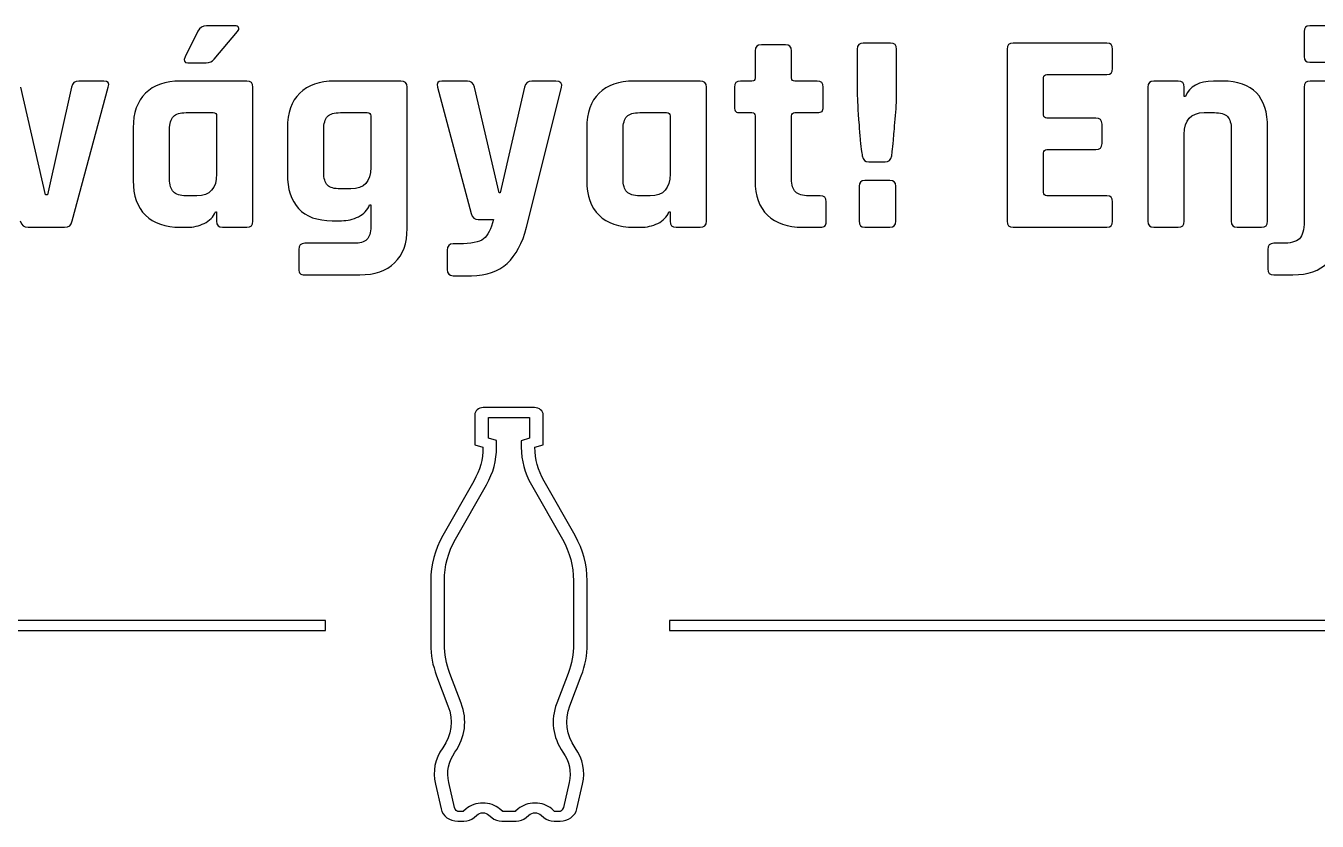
# Model space of a CAD drawing. Extents: x 5 to 177, y 88 to 167.
# Drawn here: x 79.6 to 111.39, y 147.51 to 167.1 of the extents above; entities that cross this region are included whole.
import ezdxf

# ---------------------------------------------------------------- set-up
doc = ezdxf.new("R2010")
doc.units = 0
doc.layers.add('Layer_1', color=7, linetype='CONTINUOUS')

msp = doc.modelspace()

# ---------------------------------------------------------------- linework, layer by layer
at = {"layer": 'Layer_1', "color": 7}
for points in [[(83.833231, 166.961702), (83.515731, 166.333868)], [(84.743284, 167.095645), (84.044897, 167.095645), (84.044897, 167.095645)], [(84.235617, 166.27709), (84.806674, 166.954534)], [(111.066572, 166.954534), (111.066572, 166.34048)], [(111.821186, 167.095645), (111.207132, 167.095645), (111.207132, 167.095645)], [(98.29822, 166.629868), (97.705664, 166.629868), (97.705664, 166.629868)], [(100.885075, 166.672311), (100.214244, 166.672311), (100.214244, 166.672311)], [(106.211466, 166.672311), (103.904079, 166.672311), (103.904079, 166.672311)], [(97.550221, 166.481591), (97.550221, 165.811314)], [(98.446497, 165.811314), (98.446497, 166.481591)], [(100.065967, 166.524035), (100.065967, 165.430424)], [(101.033351, 165.430424), (101.033351, 166.524035)], [(103.755802, 166.524035), (103.755802, 162.283536)], [(106.352577, 166.04448), (106.352577, 166.524035)], [(83.586286, 166.185591), (84.037729, 166.185591)], [(111.207132, 166.199369), (111.821186, 166.199369)], [(81.519779, 165.734145), (80.89856, 165.734145)], [(85.033225, 165.734145), (83.403282, 165.734145), (83.403282, 165.734145)], [(88.827791, 165.734145), (87.197847, 165.734145), (87.197847, 165.734145)], [(90.465453, 165.734145), (89.837065, 165.734145), (89.837065, 165.734145)], [(92.645507, 165.734145), (92.052953, 165.734145)], [(96.198092, 165.734145), (94.568145, 165.734145), (94.568145, 165.734145)], [(97.47305, 165.734145), (97.190278, 165.734145)], [(99.081497, 165.734145), (98.531384, 165.734145)], [(104.652078, 164.901257), (104.652078, 165.818479)], [(104.736415, 165.8962), (106.211466, 165.8962)], [(107.968189, 165.734145), (107.368467, 165.734145), (107.368467, 165.734145)], [(109.062353, 165.734145), (108.836353, 165.734145)], [(111.81457, 165.734145), (111.214848, 165.734145), (111.214848, 165.734145)], [(80.722171, 165.585869), (80.129614, 162.932867), (80.080005, 162.932867), (79.473668, 165.585869)], [(80.736502, 162.290701), (81.625612, 165.585869)], [(85.188117, 162.283536), (85.188117, 165.585869)], [(88.983233, 162.107147), (88.983233, 165.585869)], [(89.731785, 165.585869), (90.556952, 162.474256)], [(91.876564, 165.585869), (91.276842, 162.982479), (91.248176, 162.982479), (90.641842, 165.585869)], [(91.92562, 162.135812), (92.786618, 165.5787)], [(96.352981, 162.284089), (96.352981, 165.585869)], [(97.042001, 165.585869), (97.042001, 165.099145)], [(99.229223, 165.099145), (99.229223, 165.585869)], [(107.22019, 165.585869), (107.22019, 162.283536)], [(108.144578, 165.352702), (108.116466, 165.352702), (108.116466, 165.585869)], [(111.066572, 165.585869), (111.066572, 162.283536)], [(83.54384, 164.958034), (84.207505, 164.958034)], [(83.54384, 164.958034), (83.54384, 164.958034)], [(84.291842, 164.880313), (84.291842, 163.447702)], [(87.338958, 164.958034), (88.00207, 164.958034)], [(87.338958, 164.958034), (87.338958, 164.958034)], [(88.086957, 164.880313), (88.086957, 163.610313)], [(94.709257, 164.958034), (95.372922, 164.958034)], [(94.709257, 164.958034), (94.709257, 164.958034)], [(95.457258, 164.880313), (95.457258, 163.448256)], [(97.190278, 164.958034), (97.47305, 164.958034)], [(97.550221, 164.880313), (97.550221, 163.278479)], [(98.446497, 163.320923), (98.446497, 164.880313)], [(98.531384, 164.958034), (99.081497, 164.958034)], [(105.943025, 164.823536), (104.736415, 164.823536)], [(108.603189, 164.958034), (108.857852, 164.958034)], [(82.239115, 164.583757), (82.239115, 163.285645)], [(83.134841, 163.328091), (83.134841, 164.541314)], [(86.033681, 164.583757), (86.033681, 163.447702)], [(86.929956, 163.490146), (86.929956, 164.541314)], [(93.403979, 164.583757), (93.403979, 163.285645)], [(94.300257, 163.328091), (94.300257, 164.541867)], [(106.091301, 164.195701), (106.091301, 164.675812)], [(108.116466, 162.283536), (108.116466, 164.421702)], [(109.273467, 164.541314), (109.273467, 162.283536)], [(110.169743, 162.283536), (110.169743, 164.583757)], [(100.348189, 163.744256), (100.751129, 163.744256)], [(104.652078, 162.989091), (104.652078, 163.970257)], [(104.736415, 164.047425), (105.943025, 164.047425)], [(100.10841, 163.144534), (100.10841, 162.290701)], [(100.870743, 163.285645), (100.249522, 163.285645), (100.249522, 163.285645)], [(101.011855, 162.283536), (101.011855, 163.151702)], [(83.805118, 162.911923), (83.54384, 162.911923)], [(87.600234, 163.081147), (87.338958, 163.081147)], [(94.969982, 162.911923), (94.709257, 162.911923)], [(99.152052, 162.911923), (98.86983, 162.911923)], [(106.211466, 162.911923), (104.736415, 162.911923)], [(84.26373, 162.516702), (84.291842, 162.516702), (84.291842, 162.283536)], [(88.058845, 162.685923), (88.086957, 162.685923), (88.086957, 162.14959)], [(95.428593, 162.516702), (95.457258, 162.516702), (95.457258, 162.284089)], [(99.300329, 162.276923), (99.300329, 162.763647)], [(106.352577, 162.283536), (106.352577, 162.763647)], [(87.134457, 162.297867), (87.36707, 162.297867)], [(90.733341, 162.325979), (91.107065, 162.325979)], [(79.650057, 162.135812), (80.545782, 162.135812)], [(83.403282, 162.135812), (83.571952, 162.135812)], [(84.440118, 162.135812), (85.033225, 162.135812)], [(94.568145, 162.135812), (94.737369, 162.135812)], [(95.604982, 162.135812), (96.198092, 162.135812)], [(98.721553, 162.135812), (99.152052, 162.135812)], [(100.249522, 162.135812), (100.870743, 162.135812)], [(103.904079, 162.135812), (106.211466, 162.135812)], [(107.368467, 162.135812), (107.968189, 162.135812)], [(109.421744, 162.135812), (110.0143, 162.135812)], [(86.315903, 161.592311), (86.315903, 161.105591)], [(87.670239, 161.740591), (86.463629, 161.740591)], [(89.971564, 161.571368), (89.971564, 161.098423)], [(90.260952, 161.726257), (90.112675, 161.726257)], [(110.170296, 161.592311), (110.170296, 161.112757)], [(110.515908, 161.740591), (110.318573, 161.740591)], [(86.463629, 160.96448), (87.819066, 160.96448)], [(90.112675, 160.94298), (90.564118, 160.94298)], [(110.318573, 160.96448), (110.791515, 160.96448)], [(90.64625, 157.509462), (90.64625, 156.78296), (90.848547, 156.722877)], [(92.121301, 157.695771), (90.857917, 157.695771), (90.857917, 157.695771)], [(90.983593, 157.455992), (91.996175, 157.455992), (91.996175, 156.94226), (91.794432, 156.881627), (91.794432, 156.722324)], [(91.18589, 156.722877), (91.18589, 156.882728), (90.983593, 156.942813), (90.983593, 157.455992), (90.983593, 157.455992)], [(92.131224, 156.722324), (92.332968, 156.78351), (92.332968, 157.509462)], [(90.624753, 155.887785), (89.862973, 154.545025)], [(90.175512, 154.455177), (90.937292, 155.797936)], [(92.04248, 155.797936), (92.804257, 154.455177)], [(93.117348, 154.545025), (92.355018, 155.887785)], [(89.564766, 153.431571), (89.564766, 151.877695)], [(89.902109, 151.877695), (89.902109, 153.431571)], [(93.077659, 153.43102), (93.077659, 151.877695)], [(93.415005, 151.877695), (93.415005, 153.43102)], [(56.360658, 152.457574), (56.360658, 152.21063), (86.971849, 152.21063), (86.971849, 152.457574), (56.360658, 152.457574), (56.360658, 152.457574)], [(95.439066, 152.457574), (95.439066, 152.21063), (126.61911, 152.21063), (126.61911, 152.457574), (95.439066, 152.457574), (95.439066, 152.457574)], [(89.709735, 151.09111), (89.988099, 150.354135)], [(90.313315, 150.416975), (90.034951, 151.152847)], [(92.944817, 151.152847), (92.666453, 150.416424)], [(92.991672, 150.354135), (93.270036, 151.090007)], [(89.678315, 148.425984), (89.817773, 147.814685)], [(90.150707, 147.853271), (90.0118, 148.464019)], [(92.968521, 148.464019), (92.829614, 147.85272)], [(93.161996, 147.814135), (93.301453, 148.425984)], [(90.436237, 147.815789), (90.368436, 147.756257), (90.366232, 147.754053), (90.23284, 147.754053)], [(90.630815, 147.605226), (90.698616, 147.665308)], [(90.997924, 147.665308), (91.065725, 147.605226)], [(91.327551, 147.756257), (91.260854, 147.815239)], [(91.720568, 147.816339), (91.651667, 147.756257), (91.649463, 147.754053), (91.330309, 147.754053)], [(91.913493, 147.605226), (91.981844, 147.664758)], [(92.281705, 147.664758), (92.349506, 147.605226)], [(92.611332, 147.755707), (92.544084, 147.815239)], [(92.746932, 147.754053), (92.613536, 147.754053)], [(90.23284, 147.514274), (90.381116, 147.514274)], [(91.315424, 147.514274), (91.664897, 147.514274)], [(92.599205, 147.513724), (92.746932, 147.513724)]]:
    msp.add_lwpolyline(points, dxfattribs=at)
for points in [[(84.044897, 167.095645), (83.946472, 167.095645), (83.875917, 167.050952), (83.833231, 166.961702)], [(84.83534, 167.053201), (84.821228, 167.081424), (84.790204, 167.095645), (84.743284, 167.095645)], [(84.806674, 166.954534), (84.839835, 166.992281), (84.849451, 167.024979), (84.83534, 167.053201)], [(111.207132, 167.095645), (111.113293, 167.095645), (111.066572, 167.048725), (111.066572, 166.954534)], [(97.705664, 166.629868), (97.601947, 166.629868), (97.550221, 166.580369), (97.550221, 166.481591)], [(98.446497, 166.481591), (98.446497, 166.580369), (98.396998, 166.629868), (98.29822, 166.629868)], [(100.214244, 166.672311), (100.115466, 166.672311), (100.065967, 166.622812), (100.065967, 166.524035)], [(101.033351, 166.524035), (101.033351, 166.622812), (100.9835, 166.672311), (100.885075, 166.672311)], [(103.904079, 166.672311), (103.805654, 166.672311), (103.755802, 166.622812), (103.755802, 166.524035)], [(106.352577, 166.524035), (106.352577, 166.622812), (106.305658, 166.672311), (106.211466, 166.672311)], [(83.515731, 166.333868), (83.468811, 166.23509), (83.492447, 166.185591), (83.586286, 166.185591)], [(111.066572, 166.34048), (111.066572, 166.246289), (111.113293, 166.199369), (111.207132, 166.199369)], [(84.037729, 166.185591), (84.117809, 166.185588), (84.184112, 166.215707), (84.235617, 166.27709)], [(106.211466, 165.8962), (106.305658, 165.8962), (106.352577, 165.945702), (106.352577, 166.04448)], [(80.89856, 165.734145), (80.799782, 165.734145), (80.740868, 165.684644), (80.722171, 165.585869)], [(81.625612, 165.585869), (81.653834, 165.684647), (81.618557, 165.734145), (81.519779, 165.734145)], [(83.403282, 165.734145), (83.031454, 165.734145), (82.744426, 165.635145), (82.542284, 165.437589)], [(85.188117, 165.585869), (85.188117, 165.684644), (85.136589, 165.734145), (85.033225, 165.734145)], [(87.197847, 165.734145), (86.826725, 165.734145), (86.539541, 165.635145), (86.3374, 165.437589)], [(88.983233, 165.585869), (88.983233, 165.684644), (88.931155, 165.734145), (88.827791, 165.734145)], [(89.837065, 165.734145), (89.738287, 165.734145), (89.703563, 165.684647), (89.731785, 165.585869)], [(90.641842, 165.585869), (90.617853, 165.684647), (90.558936, 165.734145), (90.465453, 165.734145)], [(92.052953, 165.734145), (91.953822, 165.734145), (91.894906, 165.684647), (91.876564, 165.585869)], [(92.786618, 165.5787), (92.810254, 165.682064), (92.762982, 165.734145), (92.645507, 165.734145)], [(94.568145, 165.734145), (94.19667, 165.734145), (93.909289, 165.635145), (93.707148, 165.437589)], [(96.352981, 165.585869), (96.352981, 165.684647), (96.301453, 165.734145), (96.198092, 165.734145)], [(97.190278, 165.734145), (97.091853, 165.734145), (97.042001, 165.684647), (97.042001, 165.585869)], [(97.550221, 165.811314), (97.550221, 165.759455), (97.524556, 165.734145), (97.47305, 165.734145)], [(98.531384, 165.734145), (98.474939, 165.734145), (98.446497, 165.759455), (98.446497, 165.811314)], [(99.229223, 165.585869), (99.229223, 165.684647), (99.180275, 165.734145), (99.081497, 165.734145)], [(104.652078, 165.818479), (104.652078, 165.869985), (104.67997, 165.8962), (104.736415, 165.8962)], [(107.368467, 165.734145), (107.270042, 165.734145), (107.22019, 165.684647), (107.22019, 165.585869)], [(108.116466, 165.585869), (108.116466, 165.684644), (108.066967, 165.734145), (107.968189, 165.734145)], [(108.836353, 165.734145), (108.478989, 165.734145), (108.247942, 165.606702), (108.144578, 165.352702)], [(110.169743, 164.583757), (110.169743, 165.350343), (109.800365, 165.734145), (109.062353, 165.734145)], [(111.214848, 165.734145), (111.11607, 165.734145), (111.066572, 165.684647), (111.066572, 165.585869)], [(82.542284, 165.437589), (82.340142, 165.240034), (82.239115, 164.955232), (82.239115, 164.583757)], [(86.3374, 165.437589), (86.135258, 165.240034), (86.033681, 164.955232), (86.033681, 164.583757)], [(93.707148, 165.437589), (93.505006, 165.240034), (93.403979, 164.955232), (93.403979, 164.583757)], [(100.065967, 165.430424), (100.065967, 165.293899), (100.080188, 165.032733), (100.10841, 164.647147)], [(101.001381, 164.799284), (101.022195, 165.032118), (101.033351, 165.242393), (101.033351, 165.430424)], [(97.042001, 165.099145), (97.042001, 165.042701), (97.052805, 165.004844), (97.073971, 164.986147)], [(99.197803, 164.989451), (99.218617, 165.010618), (99.229223, 165.047287), (99.229223, 165.099145)], [(83.134841, 164.541314), (83.134841, 164.69195), (83.16551, 164.799171), (83.226893, 164.862674)], [(83.226893, 164.862674), (83.287924, 164.926171), (83.393204, 164.958034), (83.54384, 164.958034)], [(84.207505, 164.958034), (84.263597, 164.958034), (84.291842, 164.932169), (84.291842, 164.880313)], [(86.929956, 164.541314), (86.929956, 164.691597), (86.960781, 164.799171), (87.021458, 164.862674)], [(87.021458, 164.862674), (87.082842, 164.926171), (87.188322, 164.958034), (87.338958, 164.958034)], [(88.00207, 164.958034), (88.058515, 164.958034), (88.086957, 164.932169), (88.086957, 164.880313)], [(94.300257, 164.541867), (94.300257, 164.69215), (94.330726, 164.799171), (94.391757, 164.862674)], [(94.391757, 164.862674), (94.452787, 164.926174), (94.55862, 164.958034), (94.709257, 164.958034)], [(95.372922, 164.958034), (95.429014, 164.958034), (95.457258, 164.932169), (95.457258, 164.880313)], [(97.073971, 164.986147), (97.095138, 164.967097), (97.134186, 164.958034), (97.190278, 164.958034)], [(97.47305, 164.958034), (97.524556, 164.958034), (97.550221, 164.932169), (97.550221, 164.880313)], [(98.446497, 164.880313), (98.446497, 164.932172), (98.474939, 164.958034), (98.531384, 164.958034)], [(99.081497, 164.958034), (99.137941, 164.958034), (99.176637, 164.968285), (99.197803, 164.989451)], [(100.955077, 164.280591), (100.964602, 164.39348), (100.979862, 164.566451), (101.001381, 164.799284)], [(104.736415, 164.823536), (104.67997, 164.823536), (104.652078, 164.849399), (104.652078, 164.901257)], [(106.091301, 164.675812), (106.091301, 164.77459), (106.042155, 164.823536), (105.943025, 164.823536)], [(108.116466, 164.421702), (108.116466, 164.779066), (108.278634, 164.958034), (108.603189, 164.958034)], [(108.857852, 164.958034), (109.008136, 164.958034), (109.114807, 164.926174), (109.17866, 164.862674)], [(109.17866, 164.862674), (109.241807, 164.799174), (109.273467, 164.69195), (109.273467, 164.541314)], [(100.10841, 164.647147), (100.117935, 164.515561), (100.128739, 164.393477), (100.140381, 164.280591)], [(100.140381, 164.280591), (100.152025, 164.167702), (100.162628, 164.07609), (100.1718, 164.005534)], [(100.927518, 164.005534), (100.93669, 164.07609), (100.945552, 164.167702), (100.955077, 164.280591)], [(105.943025, 164.047425), (106.042155, 164.047425), (106.091301, 164.096924), (106.091301, 164.195701)], [(100.1718, 164.005534), (100.180973, 163.934979), (100.186132, 163.897122), (100.186132, 163.892535)], [(100.186132, 163.892535), (100.205182, 163.793755), (100.258936, 163.744256), (100.348189, 163.744256)], [(100.751129, 163.744256), (100.840382, 163.744256), (100.894137, 163.793755), (100.913187, 163.892535)], [(100.913187, 163.892535), (100.913187, 163.897122), (100.91764, 163.934979), (100.927518, 164.005534)], [(104.652078, 163.970257), (104.652078, 164.022115), (104.67997, 164.047425), (104.736415, 164.047425)], [(84.291842, 163.447702), (84.291842, 163.089986), (84.129674, 162.911923), (83.805118, 162.911923)], [(86.033681, 163.447702), (86.033681, 163.075875), (86.126681, 162.791979), (86.312595, 162.594423)], [(87.021458, 163.172646), (86.960781, 163.233676), (86.929956, 163.33951), (86.929956, 163.490146)], [(88.086957, 163.610313), (88.086957, 163.257535), (87.92479, 163.081147), (87.600234, 163.081147)], [(95.457258, 163.448256), (95.457256, 163.090539), (95.294537, 162.911923), (94.969982, 162.911923)], [(82.239115, 163.285645), (82.239115, 162.913817), (82.340142, 162.629368), (82.542284, 162.431812)], [(83.226893, 163.00673), (83.16551, 163.07023), (83.134841, 163.177455), (83.134841, 163.328091)], [(87.338958, 163.081147), (87.188322, 163.081144), (87.082842, 163.111262), (87.021458, 163.172646)], [(93.403979, 163.285645), (93.403979, 162.913817), (93.505006, 162.629368), (93.707148, 162.431812)], [(94.391757, 163.007283), (94.330726, 163.070783), (94.300257, 163.177455), (94.300257, 163.328091)], [(97.550221, 163.278479), (97.550221, 162.91159), (97.652637, 162.629368), (97.857248, 162.431812)], [(98.545165, 163.00673), (98.479195, 163.07023), (98.446497, 163.175225), (98.446497, 163.320923)], [(100.249522, 163.285645), (100.15533, 163.285645), (100.10841, 163.238725), (100.10841, 163.144534)], [(101.011855, 163.151702), (101.011855, 163.240955), (100.964582, 163.285645), (100.870743, 163.285645)], [(83.54384, 162.911923), (83.393204, 162.911923), (83.287924, 162.94323), (83.226893, 163.00673)], [(94.709257, 162.911923), (94.55862, 162.911923), (94.452787, 162.943783), (94.391757, 163.007283)], [(98.86983, 162.911923), (98.719194, 162.911923), (98.611134, 162.94323), (98.545165, 163.00673)], [(99.300329, 162.763647), (99.300329, 162.862421), (99.25083, 162.911923), (99.152052, 162.911923)], [(104.736415, 162.911923), (104.67997, 162.911923), (104.652078, 162.937233), (104.652078, 162.989091)], [(106.352577, 162.763647), (106.352577, 162.862424), (106.305658, 162.911923), (106.211466, 162.911923)], [(83.988673, 162.230619), (84.120259, 162.294119), (84.212224, 162.389699), (84.26373, 162.516702)], [(86.312595, 162.594423), (86.498156, 162.396868), (86.771802, 162.297867), (87.134457, 162.297867)], [(87.783789, 162.396535), (87.915375, 162.462504), (88.006634, 162.558923), (88.058845, 162.685923)], [(90.556952, 162.474256), (90.585527, 162.375478), (90.644088, 162.325979), (90.733341, 162.325979)], [(95.15409, 162.231172), (95.285676, 162.294672), (95.376735, 162.389702), (95.428593, 162.516702)], [(79.459336, 162.290701), (79.487559, 162.186985), (79.551279, 162.135812), (79.650057, 162.135812)], [(80.545782, 162.135812), (80.653732, 162.135812), (80.717805, 162.186985), (80.736502, 162.290701)], [(82.542284, 162.431812), (82.744426, 162.234257), (83.031454, 162.135812), (83.403282, 162.135812)], [(83.571952, 162.135812), (83.717649, 162.135812), (83.856734, 162.167119), (83.988673, 162.230619)], [(84.291842, 162.283536), (84.291842, 162.184758), (84.341693, 162.135812), (84.440118, 162.135812)], [(85.033225, 162.135812), (85.136589, 162.135812), (85.188117, 162.184758), (85.188117, 162.283536)], [(87.36707, 162.297867), (87.512768, 162.297867), (87.652202, 162.330565), (87.783789, 162.396535)], [(88.086957, 162.14959), (88.086957, 162.003893), (88.05545, 161.899451), (87.991597, 161.835951)], [(91.107065, 162.325979), (91.050621, 162.090676), (90.969459, 161.931926), (90.863979, 161.849729)], [(93.707148, 162.431812), (93.909289, 162.234257), (94.19667, 162.135812), (94.568145, 162.135812)], [(94.737369, 162.135812), (94.883066, 162.135812), (95.022151, 162.167672), (95.15409, 162.231172)], [(95.457258, 162.284089), (95.457258, 162.185311), (95.506557, 162.135812), (95.604982, 162.135812)], [(96.198092, 162.135812), (96.301456, 162.135812), (96.352981, 162.185311), (96.352981, 162.284089)], [(97.857248, 162.431812), (98.061859, 162.234257), (98.349726, 162.135812), (98.721553, 162.135812)], [(99.152052, 162.135812), (99.208497, 162.135812), (99.24684, 162.146062), (99.268359, 162.167229)], [(99.268359, 162.167229), (99.289173, 162.188396), (99.300329, 162.225065), (99.300329, 162.276923)], [(100.10841, 162.290701), (100.10841, 162.187337), (100.15533, 162.135812), (100.249522, 162.135812)], [(100.870743, 162.135812), (100.964582, 162.135812), (101.011855, 162.184758), (101.011855, 162.283536)], [(103.755802, 162.283536), (103.755802, 162.184758), (103.805654, 162.135812), (103.904079, 162.135812)], [(106.211466, 162.135812), (106.305658, 162.135812), (106.352577, 162.184758), (106.352577, 162.283536)], [(107.22019, 162.283536), (107.22019, 162.184758), (107.270042, 162.135812), (107.368467, 162.135812)], [(107.968189, 162.135812), (108.066967, 162.135812), (108.116466, 162.184758), (108.116466, 162.283536)], [(109.273467, 162.283536), (109.273467, 162.184758), (109.322966, 162.135812), (109.421744, 162.135812)], [(110.0143, 162.135812), (110.118017, 162.135812), (110.169743, 162.184758), (110.169743, 162.283536)], [(111.066572, 162.283536), (111.066572, 162.071869), (111.027876, 161.929084), (110.950265, 161.85359)], [(87.991597, 161.835951), (87.92845, 161.772451), (87.820875, 161.740591), (87.670239, 161.740591)], [(88.676206, 161.26048), (88.880817, 161.458036), (88.983233, 161.740258), (88.983233, 162.107147)], [(90.863979, 161.849729), (90.757793, 161.767532), (90.556932, 161.726257), (90.260952, 161.726257)], [(91.446062, 161.246702), (91.662315, 161.448844), (91.821903, 161.745287), (91.92562, 162.135812)], [(110.950265, 161.85359), (110.872654, 161.778448), (110.727927, 161.740591), (110.515908, 161.740591)], [(86.463629, 161.740591), (86.365204, 161.740588), (86.315903, 161.691089), (86.315903, 161.592311)], [(90.112675, 161.726257), (90.018128, 161.726257), (89.971564, 161.674732), (89.971564, 161.571368)], [(110.318573, 161.740591), (110.219795, 161.740591), (110.170296, 161.691089), (110.170296, 161.592311)], [(87.819066, 160.96448), (88.185602, 160.96448), (88.471595, 161.062925), (88.676206, 161.26048)], [(90.564118, 160.94298), (90.935945, 160.94298), (91.229809, 161.044558), (91.446062, 161.246702)], [(110.791515, 160.96448), (111.158404, 160.96448), (111.444882, 161.065504), (111.651963, 161.267646)], [(86.315903, 161.105591), (86.315903, 161.053733), (86.326509, 161.017064), (86.347323, 160.995897)], [(86.347323, 160.995897), (86.368842, 160.97473), (86.407538, 160.96448), (86.463629, 160.96448)], [(89.971564, 161.098423), (89.971564, 160.995059), (90.018131, 160.94298), (90.112675, 160.94298)], [(110.170296, 161.112757), (110.170296, 161.013979), (110.219795, 160.96448), (110.318573, 160.96448)], [(90.857917, 157.695771), (90.741147, 157.695771), (90.64625, 157.61212), (90.64625, 157.509462)], [(92.332968, 157.509462), (92.332968, 157.61212), (92.237718, 157.695771), (92.121301, 157.695771)], [(90.848547, 156.722877), (90.848547, 156.419136), (90.778917, 156.159071), (90.624753, 155.887785)], [(90.937292, 155.797936), (91.106625, 156.096386), (91.18589, 156.390208), (91.18589, 156.722877)], [(91.794432, 156.722324), (91.794432, 156.390008), (91.873146, 156.096386), (92.04248, 155.797936)], [(92.355018, 155.887785), (92.201207, 156.159071), (92.131224, 156.418938), (92.131224, 156.722324)], [(89.862973, 154.545025), (89.657304, 154.183075), (89.564766, 153.836207), (89.564766, 153.431571)], [(93.415005, 153.43102), (93.415005, 153.835657), (93.322665, 154.183075), (93.117348, 154.545025)], [(89.902109, 153.431571), (89.902109, 153.805868), (89.98607, 154.121802), (90.175512, 154.455177)], [(92.804257, 154.455177), (92.993345, 154.121802), (93.077659, 153.80567), (93.077659, 153.43102)], [(89.564766, 151.877695), (89.564766, 151.597236), (89.609193, 151.357458), (89.709735, 151.09111)], [(90.034951, 151.152847), (89.941465, 151.400497), (89.902109, 151.617345), (89.902109, 151.877695)], [(93.077659, 151.877695), (93.077659, 151.616286), (93.038303, 151.399438), (92.944817, 151.152847)], [(93.270036, 151.090007), (93.370931, 151.356707), (93.415005, 151.596884), (93.415005, 151.877695)], [(90.160077, 149.212018), (90.417605, 149.583846), (90.470654, 150.000697), (90.313315, 150.416975)], [(92.666453, 150.416424), (92.509114, 150.000499), (92.562164, 149.583999), (92.819691, 149.211465)], [(89.988099, 150.354135), (90.123566, 149.995713), (90.078498, 149.636608), (89.858012, 149.318402)], [(93.121757, 149.317299), (92.90127, 149.635857), (92.855852, 149.99536), (92.991672, 150.354135)], [(89.858012, 149.318402), (89.665748, 149.040766), (89.606349, 148.744895), (89.678315, 148.425984)], [(90.0118, 148.464019), (89.950417, 148.7346), (89.998858, 148.979185), (90.160077, 149.212018)], [(92.819691, 149.211465), (92.980911, 148.978985), (93.029552, 148.734247), (92.968521, 148.464019)], [(93.301453, 148.425984), (93.373773, 148.744895), (93.31402, 149.040015), (93.121757, 149.317299)], [(90.23284, 147.754053), (90.215906, 147.754053), (90.16623, 147.783421), (90.150707, 147.853271)], [(90.848547, 147.959657), (90.69015, 147.959657), (90.539601, 147.907158), (90.436237, 147.815789)], [(91.260854, 147.815239), (91.157137, 147.906961), (91.006944, 147.959657), (90.848547, 147.959657)], [(92.131775, 147.959104), (91.973377, 147.959104), (91.822521, 147.90665), (91.720568, 147.816339)], [(92.544084, 147.815239), (92.44072, 147.906961), (92.290172, 147.959104), (92.131775, 147.959104)], [(92.829614, 147.85272), (92.813739, 147.783223), (92.763865, 147.754053), (92.746932, 147.754053)], [(89.817773, 147.814685), (89.857636, 147.637944), (90.029287, 147.514274), (90.23284, 147.514274)], [(90.381116, 147.514274), (90.47813, 147.514274), (90.562376, 147.544901), (90.630815, 147.605226)], [(90.698616, 147.665308), (90.739891, 147.701644), (90.794219, 147.719878), (90.848547, 147.719878)], [(90.848547, 147.719878), (90.902522, 147.719878), (90.956649, 147.701644), (90.997924, 147.665308)], [(91.065725, 147.605226), (91.134517, 147.544901), (91.218058, 147.514274), (91.315424, 147.514274)], [(91.330309, 147.754053), (91.329603, 147.754758), (91.32861, 147.755551), (91.327551, 147.756257)], [(91.664897, 147.514274), (91.761556, 147.514274), (91.845054, 147.544901), (91.913493, 147.605226)], [(91.981844, 147.664758), (92.023119, 147.701091), (92.077447, 147.719325), (92.131775, 147.719325)], [(92.131775, 147.719325), (92.186102, 147.719325), (92.24043, 147.701091), (92.281705, 147.664758)], [(92.349506, 147.605226), (92.417945, 147.544548), (92.501839, 147.513724), (92.599205, 147.513724)], [(92.613536, 147.754053), (92.612831, 147.754406), (92.612038, 147.755001), (92.611332, 147.755707)], [(92.746932, 147.513724), (92.950837, 147.513724), (93.121779, 147.637746), (93.161996, 147.814135)]]:
    msp.add_open_spline(points, degree=3, dxfattribs=at)

doc.saveas('drawing.dxf')
